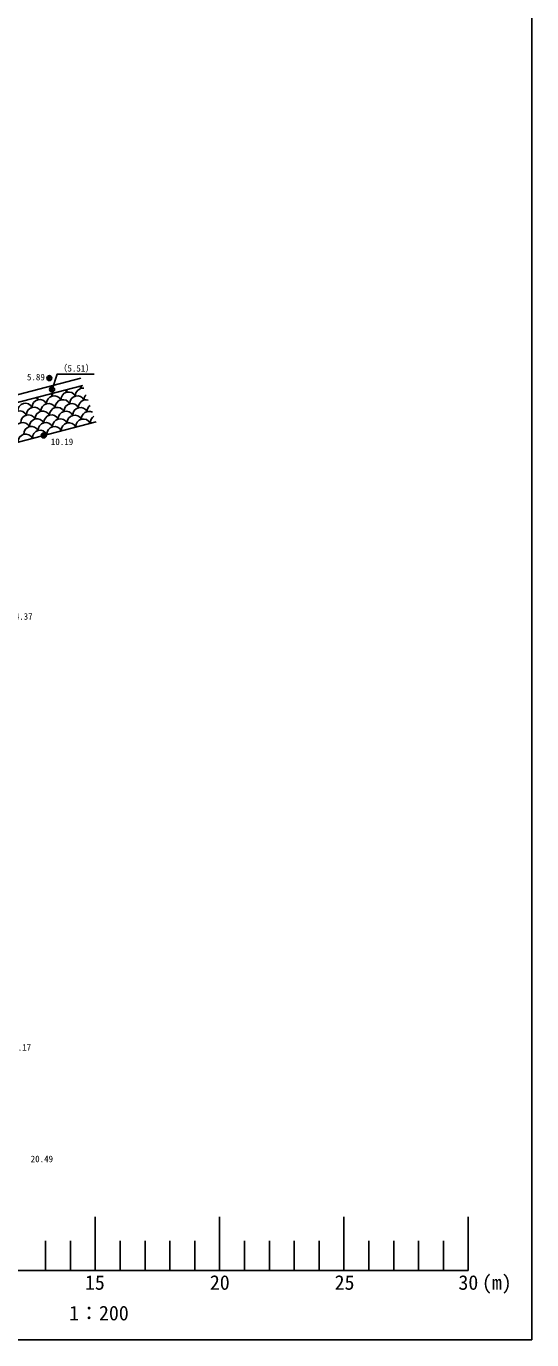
# Model space of a CAD drawing. Units: millimetres on the paper. Extents: x -297 to 277, y -210 to 190.
# Drawn here: x 175.4 to 277, y -210 to 54.2 of the extents above; entities that cross this region are included whole.
import ezdxf
from ezdxf.enums import TextEntityAlignment as Align

# ---------------------------------------------------------------- set-up
doc = ezdxf.new("R2010")
doc.units = ezdxf.units.MM
doc.header["$PDMODE"] = 32
doc.header["$PDSIZE"] = 1
doc.layers.add('0-0_2001', color=4, linetype='Continuous')
doc.styles.add('ＭＳ ゴシック', font='')
doc.styles.get('ＭＳ ゴシック').set_extended_font_data('MS Gothic')

msp = doc.modelspace()

# ---------------------------------------------------------------- linework, layer by layer
at = {"layer": '0-0_2001'}
for p, q in [((137.237, -30.991), (186.708, -18.043)), ((189.248, -196.085), (189.248, -185.294)), ((214.248, -196.085), (214.248, -185.294)), ((239.248, -196.085), (239.248, -185.294)), ((264.248, -196.085), (264.248, -185.294)), ((179.248, -196.085), (179.248, -190.127)), ((184.248, -196.085), (184.248, -190.127)), ((194.248, -196.085), (194.248, -190.127)), ((199.248, -196.085), (199.248, -190.127)), ((204.248, -196.085), (204.248, -190.127)), ((209.248, -196.085), (209.248, -190.127)), ((219.248, -196.085), (219.248, -190.127)), ((224.248, -196.085), (224.248, -190.127)), ((229.248, -196.085), (229.248, -190.127)), ((234.248, -196.085), (234.248, -190.127)), ((244.248, -196.085), (244.248, -190.127)), ((249.248, -196.085), (249.248, -190.127)), ((254.248, -196.085), (254.248, -190.127)), ((259.248, -196.085), (259.248, -190.127)), ((114.248, -196.085), (264.248, -196.085))]:
    msp.add_line(p, q, dxfattribs=at)
at = {"layer": '0-0_2001', "color": 2}
msp.add_lwpolyline([(-297, 190), (277, 190), (277, -210), (-297, -210)], close=True, dxfattribs=at)
at = {"layer": '0-0_2001'}
for points in [[(180.552, -18.873), (181.602, -15.763), (189.002, -15.763)], [(104.604, -18.729), (136.857, -29.54), (186.328, -16.592)], [(126.281, -42.244), (140.996, -38.006), (189.394, -25.37)]]:
    msp.add_lwpolyline(points, dxfattribs=at)
at = {"layer": '0-0_2001', "color": 2}
for centre, radius in [((180.007, -16.594), 0.25), ((180.007, -16.594), 0.2), ((180.007, -16.594), 0.15), ((180.007, -16.594), 0.1), ((180.007, -16.594), 0.05), ((180.007, -16.594), 0.02), ((180.552, -18.873), 0.25), ((180.552, -18.873), 0.2), ((180.552, -18.873), 0.15), ((180.552, -18.873), 0.1), ((180.552, -18.873), 0.05), ((180.552, -18.873), 0.02), ((178.876, -28.116), 0.25), ((178.876, -28.116), 0.2), ((178.876, -28.116), 0.15), ((178.876, -28.116), 0.1), ((178.876, -28.116), 0.05), ((178.876, -28.116), 0.02)]:
    msp.add_circle(centre, radius, dxfattribs=at)
at = {"layer": '0-0_2001'}
for centre, start, end in [((185.032, -19.377), 27.31177, 48.96692), ((187.934, -18.62), 160.28295, 181.95101), ((178.078, -22.433), 27.31177, 181.95101), ((176.323, -21.651), 27.31177, 48.71532), ((179.226, -20.893), 160.53479, 181.95101), ((180.981, -21.675), 27.31177, 181.95101), ((179.226, -20.893), 27.31177, 48.79911), ((182.129, -20.135), 160.45093, 181.95101), ((182.735, -22.457), 27.31177, 181.95101), ((183.883, -20.917), 27.31177, 181.95101), ((182.129, -20.135), 27.31177, 48.88297), ((185.032, -19.377), 160.36698, 181.95101), ((185.638, -21.7), 27.31177, 181.95101), ((186.786, -20.16), 84.90306, 181.95101), ((187.392, -22.482), 74.9751, 181.95101), ((188.541, -20.942), 138.1723, 181.95101), ((174.027, -24.731), 27.31177, 181.95101), ((175.175, -23.191), 27.31177, 181.95101), ((176.93, -23.973), 27.31177, 181.95101), ((178.684, -24.755), 27.31177, 181.95101), ((179.832, -23.215), 27.31177, 181.95101), ((181.587, -23.997), 27.31177, 181.95101), ((183.341, -24.78), 27.31177, 181.95101), ((184.49, -23.24), 27.31177, 181.95101), ((186.244, -24.022), 27.31177, 181.95101), ((187.999, -24.804), 63.63006, 181.95101), ((189.147, -23.264), 128.82557, 181.95101), ((174.633, -27.053), 27.31177, 181.95101), ((175.781, -25.513), 27.31177, 181.95101), ((176.388, -27.835), 27.31177, 181.95101), ((177.536, -26.295), 27.31177, 181.95101), ((179.29, -27.077), 27.31177, 181.95101), ((180.439, -25.537), 27.31177, 181.95101), ((181.045, -27.86), 27.31177, 181.95101), ((182.193, -26.32), 27.31177, 181.95101), ((183.948, -27.102), 27.31177, 181.95101), ((185.096, -25.562), 27.31177, 181.95101), ((185.702, -27.884), 91.85562, 117.40696), ((186.85, -26.344), 27.31177, 181.95101), ((188.605, -27.126), 91.85476, 117.40782), ((189.753, -25.586), 119.97341, 181.95101), ((175.239, -29.375), 27.31177, 181.95101), ((176.994, -30.157), 91.85819, 117.40439), ((178.142, -28.617), 27.31177, 181.95101), ((179.897, -29.4), 91.85734, 117.40525), ((182.799, -28.642), 91.85648, 117.4061)]:
    msp.add_arc(centre, 1.538, start, end, dxfattribs=at)
at = {"layer": '0-0_2001', "color": 2}
for p in [(180.007, -16.594), (180.552, -18.873), (178.876, -28.116)]:
    msp.add_point(p, dxfattribs=at)

# ---------------------------------------------------------------- texts
at = {"layer": '0-0_2001', "style": 'ＭＳ ゴシック'}
for s, height, p in [('5.89', 1.32, (175.504, -17.441)), ('（5.51）', 1.32, (181.802, -15.663)), ('10.19', 1.32, (180.31, -30.448)), ('14.37', 1.32, (172.152, -65.583)), ('17.17', 1.32, (171.855, -152.247)), ('20.49', 1.32, (176.263, -174.689)), ('15', 2.933, (187.166, -200.837)), ('20', 2.933, (212.287, -200.837)), ('25', 2.933, (237.37, -200.837)), ('30', 2.933, (262.261, -200.837)), ('(m)', 2.933, (266.983, -200.837))]:
    msp.add_text(s, height=height, dxfattribs=at).set_placement(p, align=Align.BOTTOM_LEFT)
at = {"layer": '0-0_2001', "color": 3, "style": 'ＭＳ ゴシック'}
msp.add_text('1：200', height=2.933, dxfattribs=at).set_placement((183.993, -206.986), align=Align.BOTTOM_LEFT)

doc.saveas('drawing.dxf')
